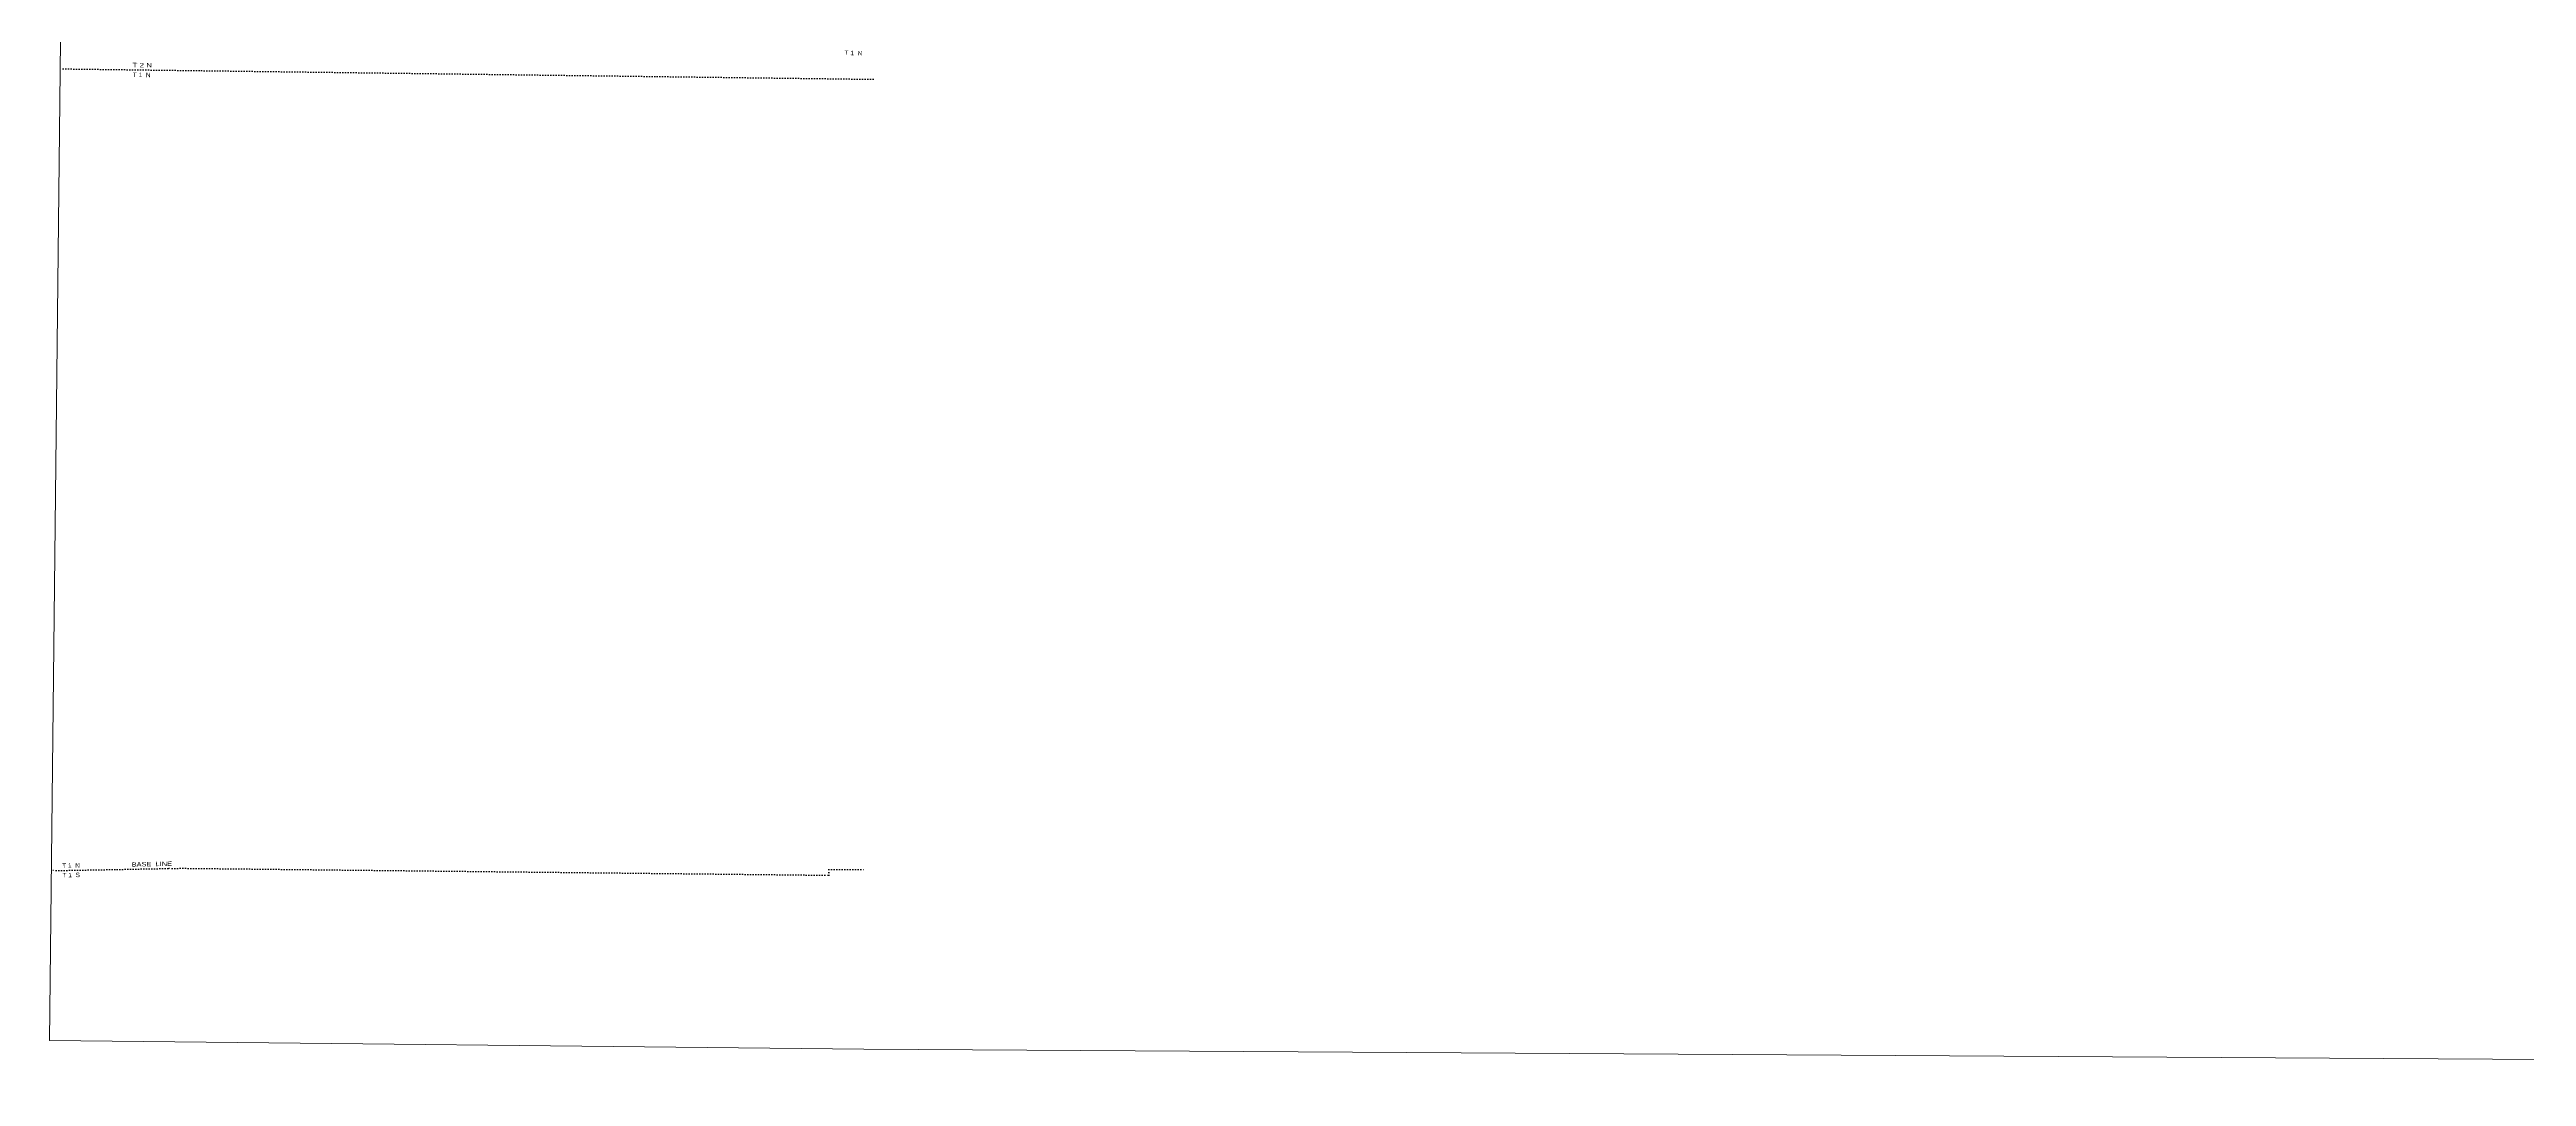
# Model space of a CAD drawing. Header units: feet. Extents: x -256679 to 5, y -731788 to -547785.
# Drawn here: x -256679 to -159087, y -731788 to -691335 of the extents above; entities that cross this region are included whole.
import ezdxf

# ---------------------------------------------------------------- set-up
doc = ezdxf.new("R2010")
doc.units = ezdxf.units.FT
doc.header["$LTSCALE"] = 70
doc.linetypes.add('DOTTED', pattern=[1.5, 0.3, -1.2])
doc.layers.add('4', color=7, linetype='Continuous', lineweight=13)
doc.layers.add('6', color=7, linetype='DOTTED', lineweight=25)

msp = doc.modelspace()

# ---------------------------------------------------------------- linework, layer by layer
at = {"layer": '4'}
msp.add_lwpolyline([(-254669.8, -547785.08), (-222837.12, -548113.49), (-191004.03, -548398.11), (-159170.57, -548638.96), (-127336.83, -548836.01), (-95502.83, -548989.26), (-63668.65, -549098.74), (-31834.36, -549164.42), (0, -549186.32), (0, -731787.88), (-32085.53, -731765.81), (-64171, -731699.6), (-224595.32, -730706.58), (-256679.15, -730375.58)], close=True, dxfattribs=at)
msp.add_lwpolyline([(-254669.8, -547785.08), (-222837.12, -548113.49), (-191004.03, -548398.11), (-159170.57, -548638.96), (-127336.83, -548836.01), (-95502.83, -548989.26), (-63668.65, -549098.74), (-31834.36, -549164.42), (0, -549186.32), (0, -731787.88), (-32085.53, -731765.81), (-64171, -731699.6), (-224595.32, -730706.58), (-256679.15, -730375.58)], close=True, dxfattribs=at)
at = {"layer": '6'}
msp.add_line((-224227.48, -692505.89), (-256257.87, -692094.47), dxfattribs=at)
for points in [[(-251429.67, -723587.27), (-252013.37, -723596.42), (-256605.47, -723680.09)], [(-251429.67, -723587.27), (-225974.79, -723861.68), (-225975.47, -723635.94), (-224527.18, -723629.95)]]:
    msp.add_lwpolyline(points, dxfattribs=at)

# ---------------------------------------------------------------- texts
for s, rotation, width, p in [('T 2 N', 359.264, 1.35, (-253413.06, -692031)), ('T 1  N', 358.894, 1.1, (-225356.83, -691550.73)), ('T 1  N', 359.264, 1.1, (-253400.63, -692415.69)), ('T 1  N', 1.044, 1.1, (-256180.91, -723572.34)), ('T 1  S', 1.044, 1.1, (-256167.46, -723947.75)), ('BASE  LINE', 1.044, 1.25, (-253443.53, -723522.46))]:
    msp.add_text(s, height=175, rotation=rotation, dxfattribs=dict(at, width=width)).set_placement(p)

doc.saveas('drawing.dxf')
